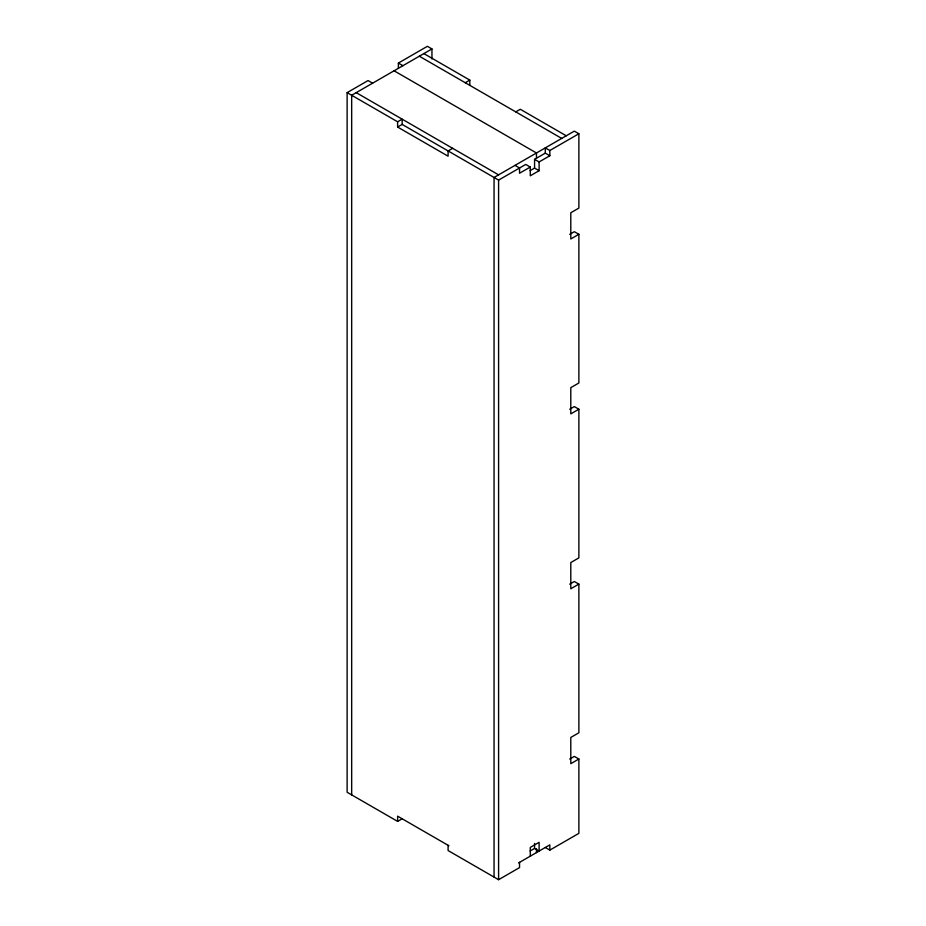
<?xml version="1.0" encoding="UTF-8"?>
<svg xmlns="http://www.w3.org/2000/svg" width="926" height="926" viewBox="0 0 926 926"><rect width="100%" height="100%" fill="white"/><g stroke="black" fill="none" stroke-linecap="round" stroke-linejoin="round"><path stroke-width="1.39" d="M402.162 818.781L397.613 821.397L347.123 792.251L347.123 92.646L368.085 80.55L372.622 83.178M398.377 68.304L398.377 63.061L427.407 46.3L431.944 48.928L431.944 58.928M431.944 48.928L351.672 95.274L351.672 794.878M397.613 121.792L402.162 119.176L402.162 124.42L397.613 127.047L397.613 121.792L347.123 92.646M465.269 82.738L469.818 80.111L469.818 85.366M452.652 148.322L448.103 150.95L448.103 156.193L397.613 127.047M515.759 111.884L520.308 109.268L566.249 135.786M402.162 124.42L498.593 180.095L525.736 164.434L530.274 167.05L530.274 175.801L539.117 170.697L539.117 161.946L549.836 155.753L549.836 150.51L578.877 133.749L578.877 208.084L570.798 212.749L570.798 238.977L578.877 234.313L578.877 382.982L570.798 387.647L570.798 413.887L578.877 409.223L578.877 557.88L570.798 562.545L570.798 588.786L578.877 584.121L578.877 732.779L570.798 737.443L570.798 763.684L578.877 759.019L578.877 833.354L549.836 850.114L545.298 847.487M539.117 170.697L534.568 168.069L534.568 159.33L545.298 153.137L549.836 155.753M530.274 167.05L519.544 173.243L519.544 168L515.006 165.372M530.147 170.627L534.568 168.069M569.71 234.359L574.328 231.697L578.877 234.313M569.71 409.257L574.328 406.595L578.877 409.223M569.71 584.156L574.328 581.493L578.877 584.121M569.71 759.065L574.328 756.392L578.877 759.019M530.147 850.982L534.568 848.436L539.117 851.063L539.117 842.313L530.274 847.417L530.274 856.156M518.583 862.916L549.836 844.871L549.836 850.114M448.103 845.299L448.103 850.554L498.593 879.7L519.544 867.604L519.544 862.361M578.877 133.749L574.328 131.122L494.056 177.479L494.056 877.072M423.876 53.592L469.818 80.111M419.328 56.208L561.712 138.414M398.377 63.061L402.914 65.688M549.836 150.51L545.298 147.882L545.298 153.137M394.082 70.781L536.467 152.987L536.467 158.23M534.568 159.33L539.117 161.946M356.221 92.646L498.593 174.852M448.96 845.797L397.613 816.153L397.613 821.397M536.467 848.656L536.467 852.591M534.568 843.436L534.568 848.436M498.593 180.095L498.593 879.7"/></g></svg>
